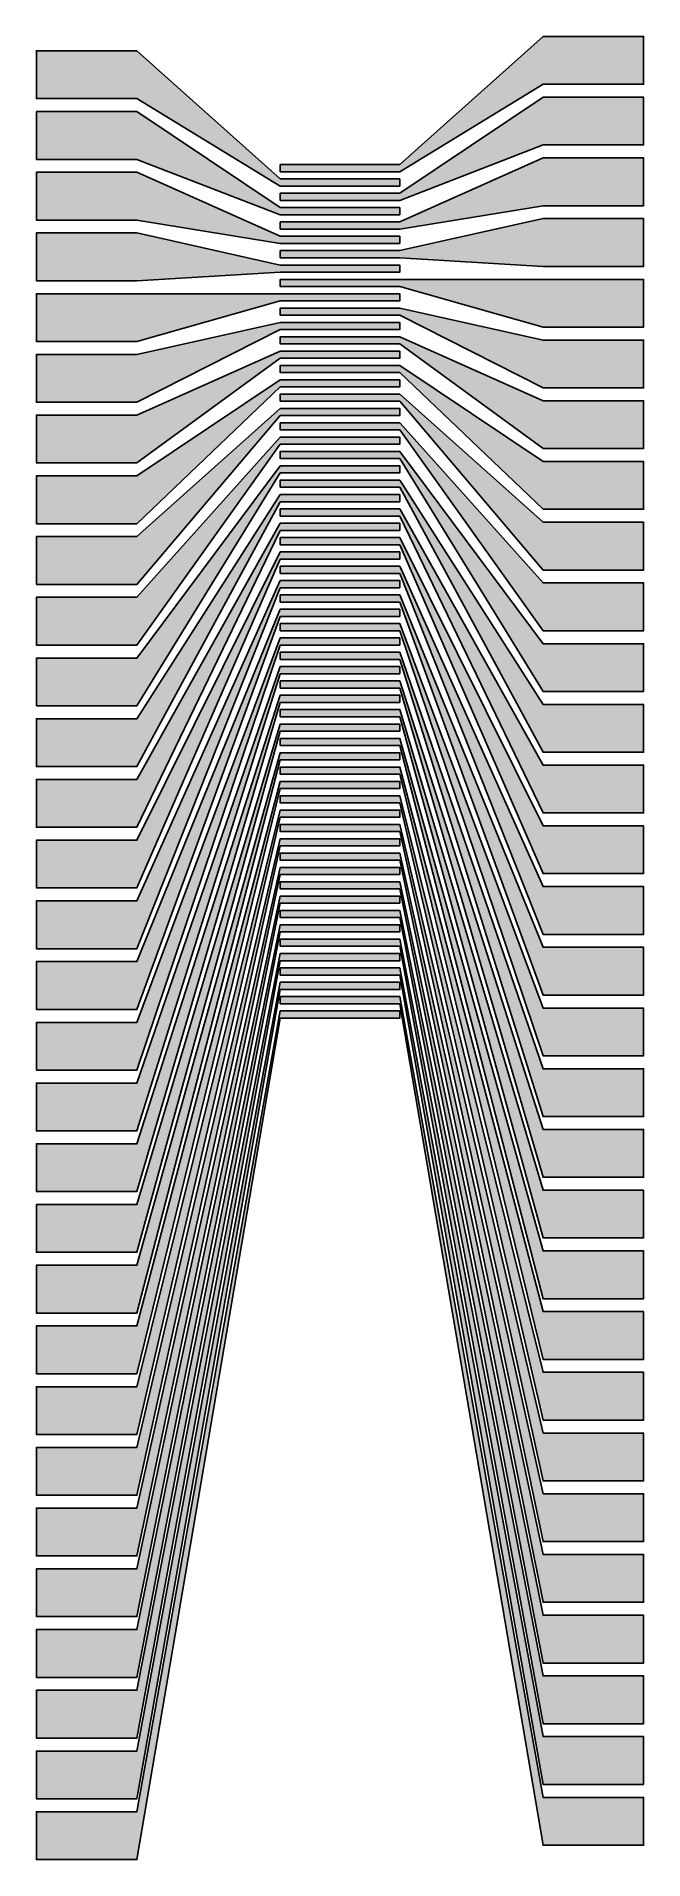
# Model space of a CAD drawing. Header units: millimetres. Extents: x -25.4 to 0, y -0.6 to 75.7.
import ezdxf

# ---------------------------------------------------------------- set-up
doc = ezdxf.new("R2010")
doc.units = ezdxf.units.MM
doc.header["$MEASUREMENT"] = 0
doc.layers.get('0').update_dxf_attribs({"linetype": 'CONTINUOUS'})
doc.layers.add('PATTERN', color=7, linetype='CONTINUOUS')

msp = doc.modelspace()

# ---------------------------------------------------------------- hatches: boundary and pattern name
at = {"linetype": 'Continuous'}
h = msp.add_hatch(color=256, dxfattribs=at)
h.dxf.hatch_style = 1
h.paths.add_polyline_path([(-21.2, 75.06), (-25.4, 75.06), (-25.4, 73.06), (-21.2, 73.06), (-15.2, 69.4), (-10.2, 69.4), (-10.2, 69.7), (-15.2, 69.7)])
h.paths.add_polyline_path([(-21.2, 72.52), (-25.4, 72.52), (-25.4, 70.52), (-21.2, 70.52), (-15.2, 68.2), (-10.2, 68.2), (-10.2, 68.5), (-15.2, 68.5)])
h.paths.add_polyline_path([(0, 70.58), (-4.2, 70.58), (-10.2, 67.9), (-15.2, 67.9), (-15.2, 67.6), (-10.2, 67.6), (-4.2, 68.58), (0, 68.58)])
h.paths.add_polyline_path([(0, 75.66), (-4.2, 75.66), (-10.2, 70.3), (-15.2, 70.3), (-15.2, 70), (-10.2, 70), (-4.2, 73.66), (0, 73.66)])
h.paths.add_polyline_path([(0, 73.12), (-4.2, 73.12), (-10.2, 69.1), (-15.2, 69.1), (-15.2, 68.8), (-10.2, 68.8), (-4.2, 71.12), (0, 71.12)])
h.paths.add_polyline_path([(0, 68.04), (-4.2, 68.04), (-10.2, 66.7), (-15.2, 66.7), (-15.2, 66.4), (-10.2, 66.4), (-4.2, 66.04), (0, 66.04)])
h.paths.add_polyline_path([(0, 65.5), (-4.2, 65.5), (-10.2, 65.5), (-15.2, 65.5), (-15.2, 65.2), (-10.2, 65.2), (-4.2, 63.5), (0, 63.5)])
h.paths.add_polyline_path([(-21.2, 69.98), (-25.4, 69.98), (-25.4, 67.98), (-21.2, 67.98), (-15.2, 67), (-10.2, 67), (-10.2, 67.3), (-15.2, 67.3)])
h.paths.add_polyline_path([(-21.2, 67.44), (-25.4, 67.44), (-25.4, 65.44), (-21.2, 65.44), (-15.2, 65.8), (-10.2, 65.8), (-10.2, 66.1), (-15.2, 66.1)])
h.paths.add_polyline_path([(-15.2, 64.6), (-10.2, 64.6), (-10.2, 64.9), (-15.2, 64.9), (-21.2, 64.9), (-25.4, 64.9), (-25.4, 62.9), (-21.2, 62.9)])
h.paths.add_polyline_path([(0, 62.96), (-4.2, 62.96), (-10.2, 64.3), (-15.2, 64.3), (-15.2, 64), (-10.2, 64), (-4.2, 60.96), (0, 60.96)])
h.paths.add_polyline_path([(0, 60.42), (-4.2, 60.42), (-10.2, 63.1), (-15.2, 63.1), (-15.2, 62.8), (-10.2, 62.8), (-4.2, 58.42), (0, 58.42)])
h.paths.add_polyline_path([(0, 57.88), (-4.2, 57.88), (-10.2, 61.9), (-15.2, 61.9), (-15.2, 61.6), (-10.2, 61.6), (-4.2, 55.88), (0, 55.88)])
h.paths.add_polyline_path([(0, 55.34), (-4.2, 55.34), (-10.2, 60.7), (-15.2, 60.7), (-15.2, 60.4), (-10.2, 60.4), (-4.2, 53.34), (0, 53.34)])
h.paths.add_polyline_path([(0, 52.8), (-4.2, 52.8), (-10.2, 59.5), (-15.2, 59.5), (-15.2, 59.2), (-10.2, 59.2), (-4.2, 50.8), (0, 50.8)])
h.paths.add_polyline_path([(0, 50.26), (-4.2, 50.26), (-10.2, 58.3), (-15.2, 58.3), (-15.2, 58), (-10.2, 58), (-4.2, 48.26), (0, 48.26)])
h.paths.add_polyline_path([(0, 47.72), (-4.2, 47.72), (-10.2, 57.1), (-15.2, 57.1), (-15.2, 56.8), (-10.2, 56.8), (-4.2, 45.72), (0, 45.72)])
h.paths.add_polyline_path([(0, 45.18), (-4.2, 45.18), (-10.2, 55.9), (-15.2, 55.9), (-15.2, 55.6), (-10.2, 55.6), (-4.2, 43.18), (0, 43.18)])
h.paths.add_polyline_path([(0, 42.64), (-4.2, 42.64), (-10.2, 54.7), (-15.2, 54.7), (-15.2, 54.4), (-10.2, 54.4), (-4.2, 40.64), (0, 40.64)])
h.paths.add_polyline_path([(0, 40.1), (-4.2, 40.1), (-10.2, 53.5), (-15.2, 53.5), (-15.2, 53.2), (-10.2, 53.2), (-4.2, 38.1), (0, 38.1)])
h.paths.add_polyline_path([(0, 37.56), (-4.2, 37.56), (-10.2, 52.3), (-15.2, 52.3), (-15.2, 52), (-10.2, 52), (-4.2, 35.56), (0, 35.56)])
h.paths.add_polyline_path([(0, 35.02), (-4.2, 35.02), (-10.2, 51.1), (-15.2, 51.1), (-15.2, 50.8), (-10.2, 50.8), (-4.2, 33.02), (0, 33.02)])
h.paths.add_polyline_path([(0, 29.94), (-4.2, 29.94), (-10.2, 48.7), (-15.2, 48.7), (-15.2, 48.4), (-10.2, 48.4), (-4.2, 27.94), (0, 27.94)])
h.paths.add_polyline_path([(0, 32.48), (-4.2, 32.48), (-10.2, 49.9), (-15.2, 49.9), (-15.2, 49.6), (-10.2, 49.6), (-4.2, 30.48), (0, 30.48)])
h.paths.add_polyline_path([(0, 27.4), (-4.2, 27.4), (-10.2, 47.5), (-15.2, 47.5), (-15.2, 47.2), (-10.2, 47.2), (-4.2, 25.4), (0, 25.4)])
h.paths.add_polyline_path([(0, 24.86), (-4.2, 24.86), (-10.2, 46.3), (-15.2, 46.3), (-15.2, 46), (-10.2, 46), (-4.2, 22.86), (0, 22.86)])
h.paths.add_polyline_path([(0, 22.32), (-4.2, 22.32), (-10.2, 45.1), (-15.2, 45.1), (-15.2, 44.8), (-10.2, 44.8), (-4.2, 20.32), (0, 20.32)])
h.paths.add_polyline_path([(0, 19.78), (-4.2, 19.78), (-10.2, 43.9), (-15.2, 43.9), (-15.2, 43.6), (-10.2, 43.6), (-4.2, 17.78), (0, 17.78)])
h.paths.add_polyline_path([(0, 17.24), (-4.2, 17.24), (-10.2, 42.7), (-15.2, 42.7), (-15.2, 42.4), (-10.2, 42.4), (-4.2, 15.24), (0, 15.24)])
h.paths.add_polyline_path([(0, 14.7), (-4.2, 14.7), (-10.2, 41.5), (-15.2, 41.5), (-15.2, 41.2), (-10.2, 41.2), (-4.2, 12.7), (0, 12.7)])
h.paths.add_polyline_path([(0, 12.16), (-4.2, 12.16), (-10.2, 40.3), (-15.2, 40.3), (-15.2, 40), (-10.2, 40), (-4.2, 10.16), (0, 10.16)])
h.paths.add_polyline_path([(0, 9.62), (-4.2, 9.62), (-10.2, 39.1), (-15.2, 39.1), (-15.2, 38.8), (-10.2, 38.8), (-4.2, 7.62), (0, 7.62)])
h.paths.add_polyline_path([(0, 7.08), (-4.2, 7.08), (-10.2, 37.9), (-15.2, 37.9), (-15.2, 37.6), (-10.2, 37.6), (-4.2, 5.08), (0, 5.08)])
h.paths.add_polyline_path([(0, 4.54), (-4.2, 4.54), (-10.2, 36.7), (-15.2, 36.7), (-15.2, 36.4), (-10.2, 36.4), (-4.2, 2.54), (0, 2.54)])
h.paths.add_polyline_path([(0, 2), (-4.2, 2), (-10.2, 35.5), (-15.2, 35.5), (-15.2, 35.2), (-10.2, 35.2), (-4.2, 0), (0, 0)])
h.paths.add_polyline_path([(-15.2, 63.4), (-10.2, 63.4), (-10.2, 63.7), (-15.2, 63.7), (-21.2, 62.36), (-25.4, 62.36), (-25.4, 60.36), (-21.2, 60.36)])
h.paths.add_polyline_path([(-15.2, 62.2), (-10.2, 62.2), (-10.2, 62.5), (-15.2, 62.5), (-21.2, 59.82), (-25.4, 59.82), (-25.4, 57.82), (-21.2, 57.82)])
h.paths.add_polyline_path([(-15.2, 61), (-10.2, 61), (-10.2, 61.3), (-15.2, 61.3), (-21.2, 57.28), (-25.4, 57.28), (-25.4, 55.28), (-21.2, 55.28)])
h.paths.add_polyline_path([(-15.2, 59.8), (-10.2, 59.8), (-10.2, 60.1), (-15.2, 60.1), (-21.2, 54.74), (-25.4, 54.74), (-25.4, 52.74), (-21.2, 52.74)])
h.paths.add_polyline_path([(-15.2, 58.6), (-10.2, 58.6), (-10.2, 58.9), (-15.2, 58.9), (-21.2, 52.2), (-25.4, 52.2), (-25.4, 50.2), (-21.2, 50.2)])
h.paths.add_polyline_path([(-15.2, 57.4), (-10.2, 57.4), (-10.2, 57.7), (-15.2, 57.7), (-21.2, 49.66), (-25.4, 49.66), (-25.4, 47.66), (-21.2, 47.66)])
h.paths.add_polyline_path([(-15.2, 56.2), (-10.2, 56.2), (-10.2, 56.5), (-15.2, 56.5), (-21.2, 47.12), (-25.4, 47.12), (-25.4, 45.12), (-21.2, 45.12)])
h.paths.add_polyline_path([(-15.2, 55), (-10.2, 55), (-10.2, 55.3), (-15.2, 55.3), (-21.2, 44.58), (-25.4, 44.58), (-25.4, 42.58), (-21.2, 42.58)])
h.paths.add_polyline_path([(-15.2, 53.8), (-10.2, 53.8), (-10.2, 54.1), (-15.2, 54.1), (-21.2, 42.04), (-25.4, 42.04), (-25.4, 40.04), (-21.2, 40.04)])
h.paths.add_polyline_path([(-15.2, 52.6), (-10.2, 52.6), (-10.2, 52.9), (-15.2, 52.9), (-21.2, 39.5), (-25.4, 39.5), (-25.4, 37.5), (-21.2, 37.5)])
h.paths.add_polyline_path([(-15.2, 51.4), (-10.2, 51.4), (-10.2, 51.7), (-15.2, 51.7), (-21.2, 36.96), (-25.4, 36.96), (-25.4, 34.96), (-21.2, 34.96)])
h.paths.add_polyline_path([(-15.2, 50.2), (-10.2, 50.2), (-10.2, 50.5), (-15.2, 50.5), (-21.2, 34.42), (-25.4, 34.42), (-25.4, 32.42), (-21.2, 32.42)])
h.paths.add_polyline_path([(-15.2, 49), (-10.2, 49), (-10.2, 49.3), (-15.2, 49.3), (-21.2, 31.88), (-25.4, 31.88), (-25.4, 29.88), (-21.2, 29.88)])
h.paths.add_polyline_path([(-15.2, 47.8), (-10.2, 47.8), (-10.2, 48.1), (-15.2, 48.1), (-21.2, 29.34), (-25.4, 29.34), (-25.4, 27.34), (-21.2, 27.34)])
h.paths.add_polyline_path([(-15.2, 46.6), (-10.2, 46.6), (-10.2, 46.9), (-15.2, 46.9), (-21.2, 26.8), (-25.4, 26.8), (-25.4, 24.8), (-21.2, 24.8)])
h.paths.add_polyline_path([(-15.2, 45.4), (-10.2, 45.4), (-10.2, 45.7), (-15.2, 45.7), (-21.2, 24.26), (-25.4, 24.26), (-25.4, 22.26), (-21.2, 22.26)])
h.paths.add_polyline_path([(-15.2, 44.2), (-10.2, 44.2), (-10.2, 44.5), (-15.2, 44.5), (-21.2, 21.72), (-25.4, 21.72), (-25.4, 19.72), (-21.2, 19.72)])
h.paths.add_polyline_path([(-15.2, 43), (-10.2, 43), (-10.2, 43.3), (-15.2, 43.3), (-21.2, 19.18), (-25.4, 19.18), (-25.4, 17.18), (-21.2, 17.18)])
h.paths.add_polyline_path([(-15.2, 41.8), (-10.2, 41.8), (-10.2, 42.1), (-15.2, 42.1), (-21.2, 16.64), (-25.4, 16.64), (-25.4, 14.64), (-21.2, 14.64)])
h.paths.add_polyline_path([(-15.2, 40.6), (-10.2, 40.6), (-10.2, 40.9), (-15.2, 40.9), (-21.2, 14.1), (-25.4, 14.1), (-25.4, 12.1), (-21.2, 12.1)])
h.paths.add_polyline_path([(-15.2, 39.4), (-10.2, 39.4), (-10.2, 39.7), (-15.2, 39.7), (-21.2, 11.56), (-25.4, 11.56), (-25.4, 9.56), (-21.2, 9.56)])
h.paths.add_polyline_path([(-15.2, 38.2), (-10.2, 38.2), (-10.2, 38.5), (-15.2, 38.5), (-21.2, 9.02), (-25.4, 9.02), (-25.4, 7.02), (-21.2, 7.02)])
h.paths.add_polyline_path([(-15.2, 37), (-10.2, 37), (-10.2, 37.3), (-15.2, 37.3), (-21.2, 6.48), (-25.4, 6.48), (-25.4, 4.48), (-21.2, 4.48)])
h.paths.add_polyline_path([(-15.2, 35.8), (-10.2, 35.8), (-10.2, 36.1), (-15.2, 36.1), (-21.2, 3.94), (-25.4, 3.94), (-25.4, 1.94), (-21.2, 1.94)])
h.paths.add_polyline_path([(-15.2, 34.6), (-10.2, 34.6), (-10.2, 34.9), (-15.2, 34.9), (-21.2, 1.4), (-25.4, 1.4), (-25.4, -0.6), (-21.2, -0.6)])

# ---------------------------------------------------------------- linework, layer by layer
at = {"layer": 'PATTERN', "color": 7, "true_color": 0xffffff}
for points in [[(-10.2, 70), (-4.2, 73.66), (0, 73.66), (0, 75.66), (-4.2, 75.66), (-10.2, 70.3), (-15.2, 70.3), (-15.2, 70)], [(-15.2, 69.4), (-21.2, 73.06), (-25.4, 73.06), (-25.4, 75.06), (-21.2, 75.06), (-15.2, 69.7), (-10.2, 69.7), (-10.2, 69.4)], [(-15.2, 68.2), (-21.2, 70.52), (-25.4, 70.52), (-25.4, 72.52), (-21.2, 72.52), (-15.2, 68.5), (-10.2, 68.5), (-10.2, 68.2)], [(-10.2, 68.8), (-4.2, 71.12), (0, 71.12), (0, 73.12), (-4.2, 73.12), (-10.2, 69.1), (-15.2, 69.1), (-15.2, 68.8)], [(-10.2, 67.6), (-4.2, 68.58), (0, 68.58), (0, 70.58), (-4.2, 70.58), (-10.2, 67.9), (-15.2, 67.9), (-15.2, 67.6)], [(-15.2, 67), (-21.2, 67.98), (-25.4, 67.98), (-25.4, 69.98), (-21.2, 69.98), (-15.2, 67.3), (-10.2, 67.3), (-10.2, 67)], [(-10.2, 66.4), (-4.2, 66.04), (0, 66.04), (0, 68.04), (-4.2, 68.04), (-10.2, 66.7), (-15.2, 66.7), (-15.2, 66.4)], [(-15.2, 65.8), (-21.2, 65.44), (-25.4, 65.44), (-25.4, 67.44), (-21.2, 67.44), (-15.2, 66.1), (-10.2, 66.1), (-10.2, 65.8)], [(-15.2, 64.6), (-21.2, 62.9), (-25.4, 62.9), (-25.4, 64.9), (-21.2, 64.9), (-15.2, 64.9), (-10.2, 64.9), (-10.2, 64.6)], [(-10.2, 65.2), (-4.2, 63.5), (0, 63.5), (0, 65.5), (-4.2, 65.5), (-10.2, 65.5), (-15.2, 65.5), (-15.2, 65.2)], [(-10.2, 64), (-4.2, 60.96), (0, 60.96), (0, 62.96), (-4.2, 62.96), (-10.2, 64.3), (-15.2, 64.3), (-15.2, 64)], [(-15.2, 63.4), (-21.2, 60.36), (-25.4, 60.36), (-25.4, 62.36), (-21.2, 62.36), (-15.2, 63.7), (-10.2, 63.7), (-10.2, 63.4)], [(-10.2, 62.8), (-4.2, 58.42), (0, 58.42), (0, 60.42), (-4.2, 60.42), (-10.2, 63.1), (-15.2, 63.1), (-15.2, 62.8)], [(-15.2, 62.2), (-21.2, 57.82), (-25.4, 57.82), (-25.4, 59.82), (-21.2, 59.82), (-15.2, 62.5), (-10.2, 62.5), (-10.2, 62.2)], [(-10.2, 61.6), (-4.2, 55.88), (0, 55.88), (0, 57.88), (-4.2, 57.88), (-10.2, 61.9), (-15.2, 61.9), (-15.2, 61.6)], [(-15.2, 61), (-21.2, 55.28), (-25.4, 55.28), (-25.4, 57.28), (-21.2, 57.28), (-15.2, 61.3), (-10.2, 61.3), (-10.2, 61)], [(-10.2, 60.4), (-4.2, 53.34), (0, 53.34), (0, 55.34), (-4.2, 55.34), (-10.2, 60.7), (-15.2, 60.7), (-15.2, 60.4)], [(-15.2, 59.8), (-21.2, 52.74), (-25.4, 52.74), (-25.4, 54.74), (-21.2, 54.74), (-15.2, 60.1), (-10.2, 60.1), (-10.2, 59.8)], [(-10.2, 59.2), (-4.2, 50.8), (0, 50.8), (0, 52.8), (-4.2, 52.8), (-10.2, 59.5), (-15.2, 59.5), (-15.2, 59.2)], [(-15.2, 58.6), (-21.2, 50.2), (-25.4, 50.2), (-25.4, 52.2), (-21.2, 52.2), (-15.2, 58.9), (-10.2, 58.9), (-10.2, 58.6)], [(-10.2, 58), (-4.2, 48.26), (0, 48.26), (0, 50.26), (-4.2, 50.26), (-10.2, 58.3), (-15.2, 58.3), (-15.2, 58)], [(-15.2, 57.4), (-21.2, 47.66), (-25.4, 47.66), (-25.4, 49.66), (-21.2, 49.66), (-15.2, 57.7), (-10.2, 57.7), (-10.2, 57.4)], [(-15.2, 56.2), (-21.2, 45.12), (-25.4, 45.12), (-25.4, 47.12), (-21.2, 47.12), (-15.2, 56.5), (-10.2, 56.5), (-10.2, 56.2)], [(-10.2, 56.8), (-4.2, 45.72), (0, 45.72), (0, 47.72), (-4.2, 47.72), (-10.2, 57.1), (-15.2, 57.1), (-15.2, 56.8)], [(-10.2, 55.6), (-4.2, 43.18), (0, 43.18), (0, 45.18), (-4.2, 45.18), (-10.2, 55.9), (-15.2, 55.9), (-15.2, 55.6)], [(-15.2, 55), (-21.2, 42.58), (-25.4, 42.58), (-25.4, 44.58), (-21.2, 44.58), (-15.2, 55.3), (-10.2, 55.3), (-10.2, 55)], [(-10.2, 54.4), (-4.2, 40.64), (0, 40.64), (0, 42.64), (-4.2, 42.64), (-10.2, 54.7), (-15.2, 54.7), (-15.2, 54.4)], [(-15.2, 53.8), (-21.2, 40.04), (-25.4, 40.04), (-25.4, 42.04), (-21.2, 42.04), (-15.2, 54.1), (-10.2, 54.1), (-10.2, 53.8)], [(-10.2, 53.2), (-4.2, 38.1), (0, 38.1), (0, 40.1), (-4.2, 40.1), (-10.2, 53.5), (-15.2, 53.5), (-15.2, 53.2)], [(-15.2, 52.6), (-21.2, 37.5), (-25.4, 37.5), (-25.4, 39.5), (-21.2, 39.5), (-15.2, 52.9), (-10.2, 52.9), (-10.2, 52.6)], [(-10.2, 52), (-4.2, 35.56), (0, 35.56), (0, 37.56), (-4.2, 37.56), (-10.2, 52.3), (-15.2, 52.3), (-15.2, 52)], [(-15.2, 51.4), (-21.2, 34.96), (-25.4, 34.96), (-25.4, 36.96), (-21.2, 36.96), (-15.2, 51.7), (-10.2, 51.7), (-10.2, 51.4)], [(-10.2, 50.8), (-4.2, 33.02), (0, 33.02), (0, 35.02), (-4.2, 35.02), (-10.2, 51.1), (-15.2, 51.1), (-15.2, 50.8)], [(-15.2, 50.2), (-21.2, 32.42), (-25.4, 32.42), (-25.4, 34.42), (-21.2, 34.42), (-15.2, 50.5), (-10.2, 50.5), (-10.2, 50.2)], [(-10.2, 49.6), (-4.2, 30.48), (0, 30.48), (0, 32.48), (-4.2, 32.48), (-10.2, 49.9), (-15.2, 49.9), (-15.2, 49.6)], [(-15.2, 49), (-21.2, 29.88), (-25.4, 29.88), (-25.4, 31.88), (-21.2, 31.88), (-15.2, 49.3), (-10.2, 49.3), (-10.2, 49)], [(-15.2, 47.8), (-21.2, 27.34), (-25.4, 27.34), (-25.4, 29.34), (-21.2, 29.34), (-15.2, 48.1), (-10.2, 48.1), (-10.2, 47.8)], [(-10.2, 48.4), (-4.2, 27.94), (0, 27.94), (0, 29.94), (-4.2, 29.94), (-10.2, 48.7), (-15.2, 48.7), (-15.2, 48.4)], [(-10.2, 47.2), (-4.2, 25.4), (0, 25.4), (0, 27.4), (-4.2, 27.4), (-10.2, 47.5), (-15.2, 47.5), (-15.2, 47.2)], [(-15.2, 46.6), (-21.2, 24.8), (-25.4, 24.8), (-25.4, 26.8), (-21.2, 26.8), (-15.2, 46.9), (-10.2, 46.9), (-10.2, 46.6)], [(-10.2, 46), (-4.2, 22.86), (0, 22.86), (0, 24.86), (-4.2, 24.86), (-10.2, 46.3), (-15.2, 46.3), (-15.2, 46)], [(-15.2, 45.4), (-21.2, 22.26), (-25.4, 22.26), (-25.4, 24.26), (-21.2, 24.26), (-15.2, 45.7), (-10.2, 45.7), (-10.2, 45.4)], [(-10.2, 44.8), (-4.2, 20.32), (0, 20.32), (0, 22.32), (-4.2, 22.32), (-10.2, 45.1), (-15.2, 45.1), (-15.2, 44.8)], [(-15.2, 44.2), (-21.2, 19.72), (-25.4, 19.72), (-25.4, 21.72), (-21.2, 21.72), (-15.2, 44.5), (-10.2, 44.5), (-10.2, 44.2)], [(-10.2, 43.6), (-4.2, 17.78), (0, 17.78), (0, 19.78), (-4.2, 19.78), (-10.2, 43.9), (-15.2, 43.9), (-15.2, 43.6)], [(-15.2, 43), (-21.2, 17.18), (-25.4, 17.18), (-25.4, 19.18), (-21.2, 19.18), (-15.2, 43.3), (-10.2, 43.3), (-10.2, 43)], [(-15.2, 41.8), (-21.2, 14.64), (-25.4, 14.64), (-25.4, 16.64), (-21.2, 16.64), (-15.2, 42.1), (-10.2, 42.1), (-10.2, 41.8)], [(-10.2, 42.4), (-4.2, 15.24), (0, 15.24), (0, 17.24), (-4.2, 17.24), (-10.2, 42.7), (-15.2, 42.7), (-15.2, 42.4)], [(-10.2, 41.2), (-4.2, 12.7), (0, 12.7), (0, 14.7), (-4.2, 14.7), (-10.2, 41.5), (-15.2, 41.5), (-15.2, 41.2)], [(-15.2, 40.6), (-21.2, 12.1), (-25.4, 12.1), (-25.4, 14.1), (-21.2, 14.1), (-15.2, 40.9), (-10.2, 40.9), (-10.2, 40.6)], [(-15.2, 39.4), (-21.2, 9.56), (-25.4, 9.56), (-25.4, 11.56), (-21.2, 11.56), (-15.2, 39.7), (-10.2, 39.7), (-10.2, 39.4)], [(-10.2, 40), (-4.2, 10.16), (0, 10.16), (0, 12.16), (-4.2, 12.16), (-10.2, 40.3), (-15.2, 40.3), (-15.2, 40)], [(-10.2, 38.8), (-4.2, 7.62), (0, 7.62), (0, 9.62), (-4.2, 9.62), (-10.2, 39.1), (-15.2, 39.1), (-15.2, 38.8)], [(-15.2, 38.2), (-21.2, 7.02), (-25.4, 7.02), (-25.4, 9.02), (-21.2, 9.02), (-15.2, 38.5), (-10.2, 38.5), (-10.2, 38.2)], [(-10.2, 37.6), (-4.2, 5.08), (0, 5.08), (0, 7.08), (-4.2, 7.08), (-10.2, 37.9), (-15.2, 37.9), (-15.2, 37.6)], [(-15.2, 37), (-21.2, 4.48), (-25.4, 4.48), (-25.4, 6.48), (-21.2, 6.48), (-15.2, 37.3), (-10.2, 37.3), (-10.2, 37)], [(-10.2, 36.4), (-4.2, 2.54), (0, 2.54), (0, 4.54), (-4.2, 4.54), (-10.2, 36.7), (-15.2, 36.7), (-15.2, 36.4)], [(-15.2, 35.8), (-21.2, 1.94), (-25.4, 1.94), (-25.4, 3.94), (-21.2, 3.94), (-15.2, 36.1), (-10.2, 36.1), (-10.2, 35.8)], [(-10.2, 35.2), (-4.2, 0), (0, 0), (0, 2), (-4.2, 2), (-10.2, 35.5), (-15.2, 35.5), (-15.2, 35.2)], [(-15.2, 34.6), (-21.2, -0.6), (-25.4, -0.6), (-25.4, 1.4), (-21.2, 1.4), (-15.2, 34.9), (-10.2, 34.9), (-10.2, 34.6)]]:
    msp.add_lwpolyline(points, close=True, dxfattribs=at)

doc.saveas('drawing.dxf')
